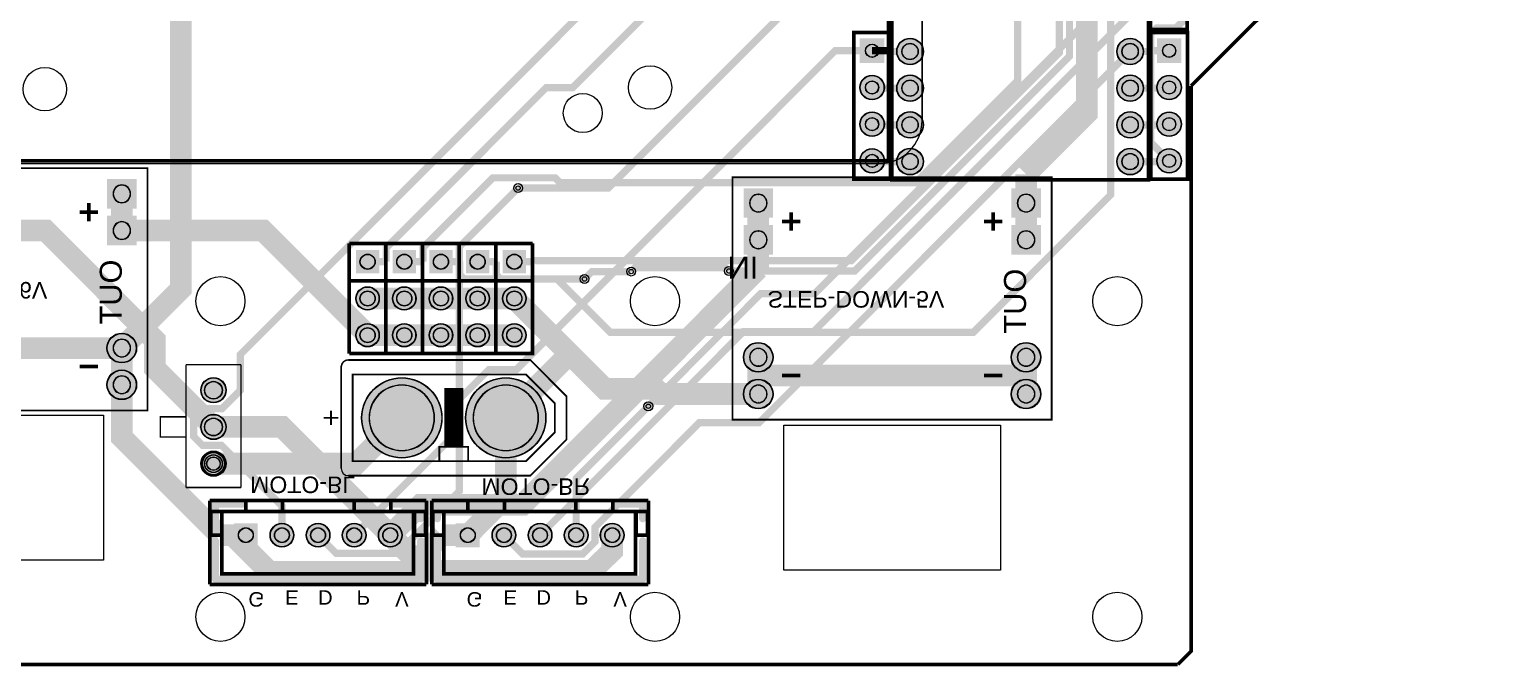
# Model space of a CAD drawing. Header units: millimetres. Extents: x -30 to 143, y -58 to 65.
# Drawn here: x 28.2 to 130.6, y -58.1 to -14 of the extents above; entities that cross this region are included whole.
import ezdxf

# ---------------------------------------------------------------- set-up
doc = ezdxf.new("R2010")
doc.units = ezdxf.units.MM
for name, color, linetype, true_color in [('BoardOutLine', 7, 'Continuous', 0xff00ff), ('BottomLayer', 7, 'Continuous', 0x0000ff), ('BottomSilkLayer', 7, 'Continuous', 0x66cc33), ('BottomSolderMaskLayer', 7, 'Continuous', 0xaa00ff), ('Document', 7, 'Continuous', 0xffffff), ('Hole', 7, 'Continuous', 0x222222), ('Multi-Layer', 7, 'Continuous', 0xc0c0c0), ('TopLayer', 7, 'Continuous', 0xff0000), ('TopSilkLayer', 7, 'Continuous', 0xffcc00), ('TopSolderMaskLayer', 7, 'Continuous', 0x800080)]:
    doc.layers.add(name, color=color, linetype=linetype, true_color=true_color)
doc.styles.get("Standard").update_dxf_attribs({"font": 'arial.ttf'})

msp = doc.modelspace()

# ---------------------------------------------------------------- hatches: boundary and pattern name
at = {"layer": 'BottomSolderMaskLayer'}
for points in [[(85.64, -14.63), (87.34, -14.63), (87.34, -16.33), (85.64, -16.33)], [(88.19, -15.53, 1), (90.04, -15.53, 1)], [(103.43, -15.53, 1), (105.28, -15.53, 1)], [(106.21, -14.63), (107.91, -14.63), (107.91, -16.33), (106.21, -16.33)], [(85.64, -18.02, 1), (87.34, -18.02, 1)], [(88.19, -18.07, 1), (90.04, -18.07, 1)], [(103.43, -18.07, 1), (105.28, -18.07, 1)], [(106.21, -18.02, 1), (107.91, -18.02, 1)], [(85.64, -20.56, 1), (87.34, -20.56, 1)], [(88.19, -20.61, 1), (90.04, -20.61, 1)], [(103.43, -20.61, 1), (105.28, -20.61, 1)], [(106.21, -20.56, 1), (107.91, -20.56, 1)], [(85.64, -23.1, 1), (87.34, -23.1, 1)], [(88.19, -23.15, 1), (90.04, -23.15, 1)], [(103.43, -23.15, 1), (105.28, -23.15, 1)], [(106.21, -23.1, 1), (107.91, -23.1, 1)], [(33.52, -26.41), (35.57, -26.41), (35.57, -24.36), (33.52, -24.36)], [(77.59, -27.04), (79.64, -27.04), (79.64, -24.99), (77.59, -24.99)], [(96.13, -27.04), (98.18, -27.04), (98.18, -24.99), (96.13, -24.99)], [(33.52, -28.95), (35.57, -28.95), (35.57, -26.9), (33.52, -26.9)], [(77.59, -29.58), (79.64, -29.58), (79.64, -27.53), (77.59, -27.53)], [(96.13, -29.58), (98.18, -29.58), (98.18, -27.53), (96.13, -27.53)], [(52.37, -29.27), (52.37, -30.89), (50.75, -30.89), (50.75, -29.27)], [(54.91, -29.27), (54.91, -30.89), (53.29, -30.89), (53.29, -29.27)], [(57.45, -29.27), (57.45, -30.89), (55.83, -30.89), (55.83, -29.27)], [(59.99, -29.27), (59.99, -30.89), (58.37, -30.89), (58.37, -29.27)], [(62.53, -29.27), (62.53, -30.89), (60.91, -30.89), (60.91, -29.27)], [(50.75, -32.62, 1), (52.37, -32.62, 1)], [(53.29, -32.62, 1), (54.91, -32.62, 1)], [(55.83, -32.62, 1), (57.45, -32.62, 1)], [(58.37, -32.62, 1), (59.99, -32.62, 1)], [(60.91, -32.62, 1), (62.53, -32.62, 1)], [(50.75, -35.16, 1), (52.37, -35.16, 1)], [(53.29, -35.16, 1), (54.91, -35.16, 1)], [(55.83, -35.16, 1), (57.45, -35.16, 1)], [(58.37, -35.16, 1), (59.99, -35.16, 1)], [(60.91, -35.16, 1), (62.53, -35.16, 1)], [(33.52, -36.05, 1), (35.57, -36.05, 1)], [(77.59, -36.69, 1), (79.64, -36.69, 1)], [(96.13, -36.69, 1), (98.18, -36.69, 1)], [(33.52, -38.59, 1), (35.57, -38.59, 1)], [(40.02, -38.97, 1), (41.77, -38.97, 1)], [(51.15, -40.88, 1), (56.71, -40.88, 1)], [(58.35, -40.88, 1), (63.91, -40.88, 1)], [(77.59, -39.23, 1), (79.64, -39.23, 1)], [(96.13, -39.23, 1), (98.18, -39.23, 1)], [(40.02, -41.51, 1), (41.77, -41.51, 1)], [(40.02, -44.05, 1), (41.77, -44.05, 1)], [(40.11, -44.05, 1), (41.68, -44.05, 1)], [(42.31, -49.83), (43.96, -49.83), (43.96, -48.18), (42.31, -48.18)], [(44.81, -49, 1), (46.46, -49, 1)], [(47.31, -49, 1), (48.96, -49, 1)], [(49.81, -49, 1), (51.46, -49, 1)], [(52.31, -49, 1), (53.96, -49, 1)], [(59.32, -49.83), (57.67, -49.83), (57.67, -48.18), (59.32, -48.18)], [(60.17, -49, 1), (61.82, -49, 1)], [(62.67, -49, 1), (64.32, -49, 1)], [(65.17, -49, 1), (66.82, -49, 1)], [(67.67, -49, 1), (69.32, -49, 1)]]:
    msp.add_hatch(color=256, dxfattribs=at).paths.add_polyline_path(points)
at = {"layer": 'Document'}
for points in [[(50.23, -36.83), (50.2, -36.83), (50.16, -36.83), (50.13, -36.84), (50.09, -36.84), (50.06, -36.85), (50.03, -36.86), (50, -36.88), (49.97, -36.89), (49.94, -36.91), (49.91, -36.93), (49.88, -36.95), (49.85, -36.98), (49.83, -37), (49.81, -37.03), (49.79, -37.05), (49.77, -37.08), (49.75, -37.11), (49.73, -37.14), (49.72, -37.17), (49.71, -37.21), (49.7, -37.24), (49.69, -37.27), (49.68, -37.31), (49.68, -37.34), (49.68, -37.38), (49.68, -37.44), (49.78, -37.44), (49.78, -37.38), (49.78, -37.35), (49.78, -37.31), (49.79, -37.28), (49.8, -37.25), (49.81, -37.23), (49.82, -37.2), (49.83, -37.17), (49.85, -37.14), (49.86, -37.12), (49.88, -37.09), (49.9, -37.07), (49.92, -37.05), (49.95, -37.03), (49.97, -37.01), (50, -36.99), (50.02, -36.98), (50.05, -36.96), (50.08, -36.95), (50.11, -36.94), (50.14, -36.94), (50.17, -36.93), (50.2, -36.93), (50.23, -36.93)], [(50.24, -36.93), (62.81, -36.93), (65.28, -39.4), (65.28, -42.36), (62.81, -44.83), (50.26, -44.83), (50.26, -44.93), (62.85, -44.93), (65.38, -42.4), (65.38, -39.36), (62.85, -36.83), (50.24, -36.83)], [(49.78, -37.45), (49.78, -44.36), (49.78, -44.39), (49.78, -44.42), (49.79, -44.45), (49.8, -44.48), (49.81, -44.51), (49.82, -44.54), (49.83, -44.57), (49.85, -44.6), (49.87, -44.63), (49.89, -44.65), (49.91, -44.68), (49.93, -44.7), (49.95, -44.72), (49.98, -44.74), (50.01, -44.76), (50.03, -44.77), (50.06, -44.79), (50.09, -44.8), (50.12, -44.81), (50.15, -44.82), (50.19, -44.82), (50.22, -44.82), (50.25, -44.83), (50.25, -44.93), (50.22, -44.92), (50.18, -44.92), (50.15, -44.92), (50.11, -44.91), (50.08, -44.9), (50.05, -44.89), (50.02, -44.88), (49.99, -44.86), (49.96, -44.84), (49.93, -44.83), (49.9, -44.8), (49.87, -44.78), (49.85, -44.76), (49.82, -44.73), (49.8, -44.71), (49.78, -44.68), (49.76, -44.65), (49.75, -44.62), (49.73, -44.59), (49.72, -44.56), (49.71, -44.53), (49.7, -44.49), (49.69, -44.46), (49.68, -44.42), (49.68, -44.39), (49.68, -44.36), (49.68, -37.45)], [(50.59, -37.94), (62.51, -37.94), (64.47, -39.9), (64.47, -41.86), (62.51, -43.82), (62.44, -43.82), (62.44, -43.94), (62.54, -43.94), (62.61, -43.87), (64.58, -41.9), (64.58, -39.87), (62.54, -37.83), (61.97, -37.83), (61.96, -37.82), (50.59, -37.82), (50.56, -37.82), (50.53, -37.82), (50.47, -37.88), (50.47, -37.92), (50.47, -43.88), (50.53, -43.94), (62.43, -43.94), (62.43, -43.82), (50.58, -43.82), (50.58, -37.94)], [(41.27, -47.86), (41.27, -47.1), (42.93, -47.1), (42.95, -47.09), (42.97, -47.09), (42.99, -47.08), (43.01, -47.08), (43.04, -47.07), (43.06, -47.06), (43.07, -47.04), (43.09, -47.03), (43.11, -47.01), (43.12, -46.99), (43.14, -46.98), (43.15, -46.96), (43.16, -46.93), (43.16, -46.91), (43.17, -46.89), (43.17, -46.87), (43.17, -46.85), (43.17, -46.82), (43.17, -46.8), (43.16, -46.78), (43.16, -46.76), (43.15, -46.73), (43.14, -46.71), (43.12, -46.7), (43.11, -46.68), (43.09, -46.66), (43.07, -46.65), (43.06, -46.63), (43.04, -46.62), (43.01, -46.61), (42.99, -46.61), (42.97, -46.6), (42.95, -46.6), (42.93, -46.6), (41.02, -46.6), (41, -46.6), (40.97, -46.6), (40.95, -46.6), (40.93, -46.61), (40.91, -46.62), (40.89, -46.63), (40.87, -46.65), (40.85, -46.66), (40.84, -46.68), (40.82, -46.69), (40.81, -46.71), (40.8, -46.73), (40.79, -46.75), (40.78, -46.78), (40.77, -46.8), (40.77, -46.82), (40.77, -46.85), (40.77, -47.86), (40.77, -47.88), (40.77, -47.91), (40.78, -47.93), (40.79, -47.95), (40.8, -47.97), (40.81, -47.99), (40.82, -48.01), (40.84, -48.03), (40.85, -48.04), (40.87, -48.06), (40.89, -48.07), (40.91, -48.08), (40.93, -48.09), (40.95, -48.1), (40.97, -48.1), (41, -48.11), (41.02, -48.11), (41.04, -48.11), (41.07, -48.1), (41.09, -48.1), (41.11, -48.09), (41.13, -48.08), (41.15, -48.07), (41.17, -48.06), (41.19, -48.04), (41.2, -48.03), (41.22, -48.01), (41.23, -47.99), (41.24, -47.97), (41.25, -47.95), (41.26, -47.93), (41.27, -47.91), (41.27, -47.88), (41.27, -47.86)], [(55.49, -47.86), (55.49, -46.85), (55.49, -46.82), (55.49, -46.8), (55.48, -46.78), (55.48, -46.75), (55.47, -46.73), (55.46, -46.71), (55.44, -46.69), (55.43, -46.68), (55.41, -46.66), (55.39, -46.65), (55.38, -46.63), (55.36, -46.62), (55.33, -46.61), (55.31, -46.6), (55.29, -46.6), (55.27, -46.6), (55.24, -46.6), (53.34, -46.6), (53.32, -46.6), (53.29, -46.6), (53.27, -46.61), (53.25, -46.61), (53.23, -46.62), (53.21, -46.63), (53.19, -46.65), (53.17, -46.66), (53.16, -46.68), (53.14, -46.7), (53.13, -46.71), (53.12, -46.73), (53.11, -46.76), (53.1, -46.78), (53.1, -46.8), (53.09, -46.82), (53.09, -46.85), (53.09, -46.87), (53.1, -46.89), (53.1, -46.91), (53.11, -46.93), (53.12, -46.96), (53.13, -46.98), (53.14, -46.99), (53.16, -47.01), (53.17, -47.03), (53.19, -47.04), (53.21, -47.06), (53.23, -47.07), (53.25, -47.08), (53.27, -47.08), (53.29, -47.09), (53.32, -47.09), (53.34, -47.1), (54.99, -47.1), (54.99, -47.86), (55, -47.88), (55, -47.91), (55, -47.93), (55.01, -47.95), (55.02, -47.97), (55.03, -47.99), (55.05, -48.01), (55.06, -48.03), (55.08, -48.04), (55.09, -48.06), (55.11, -48.07), (55.13, -48.08), (55.15, -48.09), (55.18, -48.1), (55.2, -48.1), (55.22, -48.11), (55.24, -48.11), (55.27, -48.11), (55.29, -48.1), (55.31, -48.1), (55.33, -48.09), (55.35, -48.08), (55.37, -48.07), (55.39, -48.06), (55.41, -48.04), (55.43, -48.03), (55.44, -48.01), (55.46, -47.99), (55.47, -47.97), (55.48, -47.95), (55.48, -47.93), (55.49, -47.91), (55.49, -47.88), (55.49, -47.86)], [(56.64, -47.86), (56.64, -47.1), (58.29, -47.1), (58.32, -47.09), (58.34, -47.09), (58.36, -47.08), (58.38, -47.08), (58.4, -47.07), (58.42, -47.06), (58.44, -47.04), (58.46, -47.03), (58.48, -47.01), (58.49, -46.99), (58.5, -46.98), (58.51, -46.96), (58.52, -46.93), (58.53, -46.91), (58.54, -46.89), (58.54, -46.87), (58.54, -46.85), (58.54, -46.82), (58.54, -46.8), (58.53, -46.78), (58.52, -46.76), (58.51, -46.73), (58.5, -46.71), (58.49, -46.7), (58.48, -46.68), (58.46, -46.66), (58.44, -46.65), (58.42, -46.63), (58.4, -46.62), (58.38, -46.61), (58.36, -46.61), (58.34, -46.6), (58.32, -46.6), (58.29, -46.6), (56.39, -46.6), (56.36, -46.6), (56.34, -46.6), (56.32, -46.6), (56.3, -46.61), (56.28, -46.62), (56.26, -46.63), (56.24, -46.65), (56.22, -46.66), (56.2, -46.68), (56.19, -46.69), (56.17, -46.71), (56.16, -46.73), (56.15, -46.75), (56.15, -46.78), (56.14, -46.8), (56.14, -46.82), (56.14, -46.85), (56.14, -47.86), (56.14, -47.88), (56.14, -47.91), (56.15, -47.93), (56.15, -47.95), (56.16, -47.97), (56.18, -47.99), (56.19, -48.01), (56.2, -48.03), (56.22, -48.04), (56.24, -48.06), (56.26, -48.07), (56.28, -48.08), (56.3, -48.09), (56.32, -48.1), (56.34, -48.1), (56.36, -48.11), (56.39, -48.11), (56.41, -48.11), (56.43, -48.1), (56.46, -48.1), (56.48, -48.09), (56.5, -48.08), (56.52, -48.07), (56.54, -48.06), (56.55, -48.04), (56.57, -48.03), (56.59, -48.01), (56.6, -47.99), (56.61, -47.97), (56.62, -47.95), (56.63, -47.93), (56.63, -47.91), (56.64, -47.88), (56.64, -47.86)], [(70.86, -47.86), (70.86, -46.85), (70.86, -46.82), (70.86, -46.8), (70.85, -46.78), (70.84, -46.75), (70.83, -46.73), (70.82, -46.71), (70.81, -46.69), (70.8, -46.68), (70.78, -46.66), (70.76, -46.65), (70.74, -46.63), (70.72, -46.62), (70.7, -46.61), (70.68, -46.6), (70.66, -46.6), (70.63, -46.6), (70.61, -46.6), (68.71, -46.6), (68.68, -46.6), (68.66, -46.6), (68.64, -46.61), (68.62, -46.61), (68.6, -46.62), (68.58, -46.63), (68.56, -46.65), (68.54, -46.66), (68.52, -46.68), (68.51, -46.7), (68.5, -46.71), (68.48, -46.73), (68.48, -46.76), (68.47, -46.78), (68.46, -46.8), (68.46, -46.82), (68.46, -46.85), (68.46, -46.87), (68.46, -46.89), (68.47, -46.91), (68.48, -46.93), (68.48, -46.96), (68.5, -46.98), (68.51, -46.99), (68.52, -47.01), (68.54, -47.03), (68.56, -47.04), (68.58, -47.06), (68.6, -47.07), (68.62, -47.08), (68.64, -47.08), (68.66, -47.09), (68.68, -47.09), (68.71, -47.1), (70.36, -47.1), (70.36, -47.86), (70.36, -47.88), (70.37, -47.91), (70.37, -47.93), (70.38, -47.95), (70.39, -47.97), (70.4, -47.99), (70.41, -48.01), (70.43, -48.03), (70.44, -48.04), (70.46, -48.06), (70.48, -48.07), (70.5, -48.08), (70.52, -48.09), (70.54, -48.1), (70.57, -48.1), (70.59, -48.11), (70.61, -48.11), (70.63, -48.11), (70.66, -48.1), (70.68, -48.1), (70.7, -48.09), (70.72, -48.08), (70.74, -48.07), (70.76, -48.06), (70.78, -48.04), (70.79, -48.03), (70.81, -48.01), (70.82, -47.99), (70.83, -47.97), (70.84, -47.95), (70.85, -47.93), (70.86, -47.91), (70.86, -47.88), (70.86, -47.86)], [(40.77, -49.39), (40.77, -52.05), (40.77, -52.08), (40.77, -52.1), (40.78, -52.12), (40.79, -52.14), (40.8, -52.16), (40.81, -52.18), (40.82, -52.2), (40.84, -52.22), (40.85, -52.24), (40.87, -52.25), (40.89, -52.26), (40.91, -52.28), (40.93, -52.29), (40.95, -52.29), (40.97, -52.3), (41, -52.3), (41.02, -52.3), (55.24, -52.3), (55.27, -52.3), (55.29, -52.3), (55.31, -52.29), (55.33, -52.29), (55.36, -52.28), (55.38, -52.26), (55.39, -52.25), (55.41, -52.24), (55.43, -52.22), (55.44, -52.2), (55.46, -52.18), (55.47, -52.16), (55.48, -52.14), (55.48, -52.12), (55.49, -52.1), (55.49, -52.08), (55.49, -52.05), (55.49, -49.39), (55.49, -49.36), (55.49, -49.34), (55.48, -49.32), (55.48, -49.3), (55.47, -49.27), (55.46, -49.25), (55.44, -49.24), (55.43, -49.22), (55.41, -49.2), (55.39, -49.19), (55.37, -49.17), (55.35, -49.16), (55.33, -49.15), (55.31, -49.15), (55.29, -49.14), (55.27, -49.14), (55.24, -49.14), (55.22, -49.14), (55.2, -49.14), (55.18, -49.15), (55.15, -49.15), (55.13, -49.16), (55.11, -49.17), (55.09, -49.19), (55.08, -49.2), (55.06, -49.22), (55.05, -49.24), (55.03, -49.25), (55.02, -49.27), (55.01, -49.3), (55, -49.32), (55, -49.34), (55, -49.36), (54.99, -49.39), (54.99, -51.8), (41.27, -51.8), (41.27, -49.39), (41.27, -49.36), (41.27, -49.34), (41.26, -49.32), (41.25, -49.3), (41.24, -49.27), (41.23, -49.25), (41.22, -49.24), (41.2, -49.22), (41.19, -49.2), (41.17, -49.19), (41.15, -49.17), (41.13, -49.16), (41.11, -49.15), (41.09, -49.15), (41.07, -49.14), (41.04, -49.14), (41.02, -49.14), (41, -49.14), (40.97, -49.14), (40.95, -49.15), (40.93, -49.15), (40.91, -49.16), (40.89, -49.17), (40.87, -49.19), (40.85, -49.2), (40.84, -49.22), (40.82, -49.24), (40.81, -49.25), (40.8, -49.27), (40.79, -49.3), (40.78, -49.32), (40.77, -49.34), (40.77, -49.36), (40.77, -49.39)], [(56.14, -49.39), (56.14, -52.05), (56.14, -52.08), (56.14, -52.1), (56.15, -52.12), (56.15, -52.14), (56.16, -52.16), (56.17, -52.18), (56.19, -52.2), (56.2, -52.22), (56.22, -52.24), (56.24, -52.25), (56.26, -52.26), (56.28, -52.28), (56.3, -52.29), (56.32, -52.29), (56.34, -52.3), (56.36, -52.3), (56.39, -52.3), (70.61, -52.3), (70.63, -52.3), (70.66, -52.3), (70.68, -52.29), (70.7, -52.29), (70.72, -52.28), (70.74, -52.26), (70.76, -52.25), (70.78, -52.24), (70.8, -52.22), (70.81, -52.2), (70.82, -52.18), (70.83, -52.16), (70.84, -52.14), (70.85, -52.12), (70.86, -52.1), (70.86, -52.08), (70.86, -52.05), (70.86, -49.39), (70.86, -49.36), (70.86, -49.34), (70.85, -49.32), (70.84, -49.3), (70.83, -49.27), (70.82, -49.25), (70.81, -49.24), (70.79, -49.22), (70.78, -49.2), (70.76, -49.19), (70.74, -49.17), (70.72, -49.16), (70.7, -49.15), (70.68, -49.15), (70.66, -49.14), (70.63, -49.14), (70.61, -49.14), (70.59, -49.14), (70.57, -49.14), (70.54, -49.15), (70.52, -49.15), (70.5, -49.16), (70.48, -49.17), (70.46, -49.19), (70.44, -49.2), (70.43, -49.22), (70.41, -49.24), (70.4, -49.25), (70.39, -49.27), (70.38, -49.3), (70.37, -49.32), (70.37, -49.34), (70.36, -49.36), (70.36, -49.39), (70.36, -51.8), (56.64, -51.8), (56.64, -49.39), (56.64, -49.36), (56.63, -49.34), (56.63, -49.32), (56.62, -49.3), (56.61, -49.27), (56.6, -49.25), (56.59, -49.24), (56.57, -49.22), (56.55, -49.2), (56.54, -49.19), (56.52, -49.17), (56.5, -49.16), (56.48, -49.15), (56.46, -49.15), (56.43, -49.14), (56.41, -49.14), (56.39, -49.14), (56.36, -49.14), (56.34, -49.14), (56.32, -49.15), (56.3, -49.15), (56.28, -49.16), (56.26, -49.17), (56.24, -49.19), (56.22, -49.2), (56.2, -49.22), (56.19, -49.24), (56.18, -49.25), (56.16, -49.27), (56.15, -49.3), (56.15, -49.32), (56.14, -49.34), (56.14, -49.36), (56.14, -49.39)]]:
    msp.add_hatch(color=256, dxfattribs=at).paths.add_polyline_path(points)
at = {"layer": 'Multi-Layer'}
for points in [[(85.66, -14.65), (87.31, -14.65), (87.31, -16.3), (85.66, -16.3)], [(88.22, -15.53, 1), (90.02, -15.53, 1)], [(103.46, -15.53, 1), (105.26, -15.53, 1)], [(106.23, -14.65), (107.89, -14.65), (107.89, -16.3), (106.23, -16.3)], [(85.66, -18.02, 1), (87.31, -18.02, 1)], [(88.22, -18.07, 1), (90.02, -18.07, 1)], [(103.46, -18.07, 1), (105.26, -18.07, 1)], [(106.23, -18.02, 1), (107.89, -18.02, 1)], [(85.66, -20.56, 1), (87.31, -20.56, 1)], [(88.22, -20.61, 1), (90.02, -20.61, 1)], [(103.46, -20.61, 1), (105.26, -20.61, 1)], [(106.23, -20.56, 1), (107.89, -20.56, 1)], [(85.66, -23.1, 1), (87.31, -23.1, 1)], [(88.22, -23.15, 1), (90.02, -23.15, 1)], [(103.46, -23.15, 1), (105.26, -23.15, 1)], [(106.23, -23.1, 1), (107.89, -23.1, 1)], [(33.54, -26.38), (35.54, -26.38), (35.54, -24.38), (33.54, -24.38)], [(77.61, -27.02), (79.61, -27.02), (79.61, -25.02), (77.61, -25.02)], [(96.15, -27.02), (98.15, -27.02), (98.15, -25.02), (96.15, -25.02)], [(33.54, -28.92), (35.54, -28.92), (35.54, -26.92), (33.54, -26.92)], [(77.61, -29.56), (79.61, -29.56), (79.61, -27.56), (77.61, -27.56)], [(96.15, -29.56), (98.15, -29.56), (98.15, -27.56), (96.15, -27.56)], [(52.35, -29.29), (52.35, -30.87), (50.77, -30.87), (50.77, -29.29)], [(54.89, -29.29), (54.89, -30.87), (53.31, -30.87), (53.31, -29.29)], [(57.43, -29.29), (57.43, -30.87), (55.85, -30.87), (55.85, -29.29)], [(59.97, -29.29), (59.97, -30.87), (58.39, -30.87), (58.39, -29.29)], [(62.51, -29.29), (62.51, -30.87), (60.93, -30.87), (60.93, -29.29)], [(50.77, -32.62, 1), (52.35, -32.62, 1)], [(53.31, -32.62, 1), (54.89, -32.62, 1)], [(55.85, -32.62, 1), (57.43, -32.62, 1)], [(58.39, -32.62, 1), (59.97, -32.62, 1)], [(60.93, -32.62, 1), (62.51, -32.62, 1)], [(50.77, -35.16, 1), (52.35, -35.16, 1)], [(53.31, -35.16, 1), (54.89, -35.16, 1)], [(55.85, -35.16, 1), (57.43, -35.16, 1)], [(58.39, -35.16, 1), (59.97, -35.16, 1)], [(60.93, -35.16, 1), (62.51, -35.16, 1)], [(33.54, -36.05, 1), (35.54, -36.05, 1)], [(77.61, -36.69, 1), (79.61, -36.69, 1)], [(96.15, -36.69, 1), (98.15, -36.69, 1)], [(33.54, -38.59, 1), (35.54, -38.59, 1)], [(40.04, -38.97, 1), (41.74, -38.97, 1)], [(51.17, -40.88, 1), (56.69, -40.88, 1)], [(58.37, -40.88, 1), (63.89, -40.88, 1)], [(77.61, -39.23, 1), (79.61, -39.23, 1)], [(96.15, -39.23, 1), (98.15, -39.23, 1)], [(40.04, -41.51, 1), (41.74, -41.51, 1)], [(40.04, -44.05, 1), (41.74, -44.05, 1)], [(40.13, -44.05, 1), (41.66, -44.05, 1)], [(42.33, -49.8), (43.93, -49.8), (43.93, -48.2), (42.33, -48.2)], [(44.83, -49, 1), (46.43, -49, 1)], [(47.33, -49, 1), (48.93, -49, 1)], [(49.83, -49, 1), (51.43, -49, 1)], [(52.33, -49, 1), (53.93, -49, 1)], [(59.3, -49.8), (57.7, -49.8), (57.7, -48.2), (59.3, -48.2)], [(60.2, -49, 1), (61.8, -49, 1)], [(62.7, -49, 1), (64.3, -49, 1)], [(65.2, -49, 1), (66.8, -49, 1)], [(67.7, -49, 1), (69.3, -49, 1)]]:
    msp.add_hatch(color=256, dxfattribs=at).paths.add_polyline_path(points)
at = {"layer": 'TopSolderMaskLayer'}
for points in [[(85.64, -14.63), (87.34, -14.63), (87.34, -16.33), (85.64, -16.33)], [(88.19, -15.53, 1), (90.04, -15.53, 1)], [(103.43, -15.53, 1), (105.28, -15.53, 1)], [(106.21, -14.63), (107.91, -14.63), (107.91, -16.33), (106.21, -16.33)], [(85.64, -18.02, 1), (87.34, -18.02, 1)], [(88.19, -18.07, 1), (90.04, -18.07, 1)], [(103.43, -18.07, 1), (105.28, -18.07, 1)], [(106.21, -18.02, 1), (107.91, -18.02, 1)], [(85.64, -20.56, 1), (87.34, -20.56, 1)], [(88.19, -20.61, 1), (90.04, -20.61, 1)], [(103.43, -20.61, 1), (105.28, -20.61, 1)], [(106.21, -20.56, 1), (107.91, -20.56, 1)], [(85.64, -23.1, 1), (87.34, -23.1, 1)], [(88.19, -23.15, 1), (90.04, -23.15, 1)], [(103.43, -23.15, 1), (105.28, -23.15, 1)], [(106.21, -23.1, 1), (107.91, -23.1, 1)], [(33.52, -26.41), (35.57, -26.41), (35.57, -24.36), (33.52, -24.36)], [(77.59, -27.04), (79.64, -27.04), (79.64, -24.99), (77.59, -24.99)], [(96.13, -27.04), (98.18, -27.04), (98.18, -24.99), (96.13, -24.99)], [(33.52, -28.95), (35.57, -28.95), (35.57, -26.9), (33.52, -26.9)], [(77.59, -29.58), (79.64, -29.58), (79.64, -27.53), (77.59, -27.53)], [(96.13, -29.58), (98.18, -29.58), (98.18, -27.53), (96.13, -27.53)], [(52.37, -29.27), (52.37, -30.89), (50.75, -30.89), (50.75, -29.27)], [(54.91, -29.27), (54.91, -30.89), (53.29, -30.89), (53.29, -29.27)], [(57.45, -29.27), (57.45, -30.89), (55.83, -30.89), (55.83, -29.27)], [(59.99, -29.27), (59.99, -30.89), (58.37, -30.89), (58.37, -29.27)], [(62.53, -29.27), (62.53, -30.89), (60.91, -30.89), (60.91, -29.27)], [(50.75, -32.62, 1), (52.37, -32.62, 1)], [(53.29, -32.62, 1), (54.91, -32.62, 1)], [(55.83, -32.62, 1), (57.45, -32.62, 1)], [(58.37, -32.62, 1), (59.99, -32.62, 1)], [(60.91, -32.62, 1), (62.53, -32.62, 1)], [(50.75, -35.16, 1), (52.37, -35.16, 1)], [(53.29, -35.16, 1), (54.91, -35.16, 1)], [(55.83, -35.16, 1), (57.45, -35.16, 1)], [(58.37, -35.16, 1), (59.99, -35.16, 1)], [(60.91, -35.16, 1), (62.53, -35.16, 1)], [(33.52, -36.05, 1), (35.57, -36.05, 1)], [(77.59, -36.69, 1), (79.64, -36.69, 1)], [(96.13, -36.69, 1), (98.18, -36.69, 1)], [(33.52, -38.59, 1), (35.57, -38.59, 1)], [(40.02, -38.97, 1), (41.77, -38.97, 1)], [(51.15, -40.88, 1), (56.71, -40.88, 1)], [(58.35, -40.88, 1), (63.91, -40.88, 1)], [(77.59, -39.23, 1), (79.64, -39.23, 1)], [(96.13, -39.23, 1), (98.18, -39.23, 1)], [(40.02, -41.51, 1), (41.77, -41.51, 1)], [(40.02, -44.05, 1), (41.77, -44.05, 1)], [(40.11, -44.05, 1), (41.68, -44.05, 1)], [(42.31, -49.83), (43.96, -49.83), (43.96, -48.18), (42.31, -48.18)], [(44.81, -49, 1), (46.46, -49, 1)], [(47.31, -49, 1), (48.96, -49, 1)], [(49.81, -49, 1), (51.46, -49, 1)], [(52.31, -49, 1), (53.96, -49, 1)], [(59.32, -49.83), (57.67, -49.83), (57.67, -48.18), (59.32, -48.18)], [(60.17, -49, 1), (61.82, -49, 1)], [(62.67, -49, 1), (64.32, -49, 1)], [(65.17, -49, 1), (66.82, -49, 1)], [(67.67, -49, 1), (69.32, -49, 1)]]:
    msp.add_hatch(color=256, dxfattribs=at).paths.add_polyline_path(points)

# ---------------------------------------------------------------- linework, layer by layer
at = {"layer": 'BoardOutLine', "const_width": 0.254}
for points in [[(113.64, -13.04), (113.46, -13.04), (108.58, -17.91)], [(108.58, -17.91), (108.58, -56.91)], [(108.58, -56.91), (108.58, -57.03), (107.67, -57.94)], [(107.66, -57.95), (25.8, -57.95), (5.66, -57.95)]]:
    msp.add_lwpolyline(points, dxfattribs=at)
at = {"layer": 'BottomLayer'}
for points, const_width in [([(104.36, 27.65), (96.57, 19.86), (96.57, -17.55), (89.51, -24.61), (64.89, -24.61), (64.55, -24.27), (60.23, -24.27), (55.39, -29.11), (55.39, -30.08)], 0.5), ([(34.54, -36.05), (38.64, -31.95), (38.64, -6.88), (51.18, 5.66), (51.18, 26.43)], 1.5), ([(104.36, 25.11), (103.76, 25.11), (99.45, 20.8), (99.45, -15.63), (85.06, -30.01), (63.08, -30.01), (63.01, -30.08)], 0.5), ([(97.15, -24.02), (101.37, -19.81), (101.37, 21.02), (101.34, 21.06)], 1.5), ([(104.36, 7.33), (103.01, 5.98), (103.01, -25.45), (93.5, -34.96), (68.36, -34.96), (64.67, -31.27), (60.77, -31.27), (60.47, -30.97), (60.47, -30.08)], 0.5), ([(76.58, -30.72), (85.28, -30.72), (100.16, -15.85), (100.16, 4.79)], 0.5), ([(86.49, -10.01), (69.23, -10.01), (42.75, -36.5), (42.75, -38.97), (41.48, -40.24), (40.29, -40.24), (39.52, -41.01), (39.52, -42.17), (40.13, -42.78), (41.44, -42.78), (45.63, -46.97), (45.63, -49)], 0.5), ([(130.3, -10.9), (128.6, -12.61), (108.83, -12.61), (107.53, -13.91), (106.19, -13.91), (105.79, -14.31), (105.79, -21.83), (107.06, -23.1)], 0.5), ([(97.15, -26.02), (97.15, -24.02)], 1.5), ([(34.54, -27.92), (34.54, -25.38)], 1.5), ([(48.13, -49), (49.39, -50.26), (53.61, -50.26), (57.91, -45.96), (57.91, -29.05), (61.98, -24.98)], 0.5), ([(78.61, -28.56), (78.61, -26.02)], 1.5), ([(97.15, -28.56), (97.15, -26.02)], 1.5), ([(54.1, -30.08), (55.39, -30.08)], 0.5), ([(59.18, -30.08), (60.47, -30.08)], 0.5), ([(61.72, -30.08), (63.01, -30.08)], 0.5), ([(69.81, -30.76), (67.09, -30.76), (66.58, -31.27)], 0.5), ([(61.72, -32.62), (65.55, -36.45)], 1.5), ([(34.54, -38.59), (34.54, -36.05)], 1.5), ([(61.13, -40.88), (65.55, -36.45)], 1.5), ([(78.61, -39.23), (71.85, -39.23), (71.5, -38.87), (67.97, -38.87), (65.55, -36.45)], 1.5), ([(78.61, -36.69), (78.61, -37.96)], 1.5), ([(97.15, -36.69), (97.15, -37.96)], 1.5), ([(41.33, -49), (34.54, -42.22), (34.54, -38.59)], 1.5), ([(78.61, -37.96), (78.61, -39.23)], 1.5), ([(97.15, -37.96), (78.61, -37.96)], 1.5), ([(97.15, -37.96), (97.15, -39.23)], 1.5), ([(71, -40.08), (66, -45.08), (66, -49)], 0.5), ([(40.89, -41.51), (45.64, -41.51), (53.13, -49)], 1.5), ([(61.13, -40.88), (61.13, -46.37), (58.5, -49)], 1.5), ([(42.23, -49), (41.33, -49)], 1.5), ([(42.23, -49), (44.77, -51.54), (54.16, -51.54), (56.7, -49)], 1.5), ([(43.13, -49), (42.23, -49)], 1.5), ([(58.5, -49), (56.7, -49)], 1.5)]:
    msp.add_lwpolyline(points, dxfattribs=dict(at, const_width=const_width))
at = {"layer": 'BottomSilkLayer'}
for points, const_width in [([(87.63, -23.1), (12.63, -23.1), (12.63, -13.1), (87.63, -13.1), (87.63, -23.1)], 0.254), ([(14.22, -40.37), (36.32, -40.37), (36.32, -23.6), (14.22, -23.6), (14.22, -40.37)], 0.127), ([(76.83, -41), (98.93, -41), (98.93, -24.24), (76.83, -24.24), (76.83, -41)], 0.127), ([(64.53, -39.88), (64.53, -41.88), (62.53, -43.88), (58.53, -43.88), (56.53, -43.88), (50.53, -43.88), (50.53, -37.88), (62.53, -37.88), (64.53, -39.88)], 0.127), ([(43.12, -47.35), (45.66, -47.35), (45.66, -46.59), (43.12, -46.59), (43.12, -47.35)], 0.254), ([(50.62, -47.35), (53.16, -47.35), (53.16, -46.59), (50.62, -46.59), (50.62, -47.35)], 0.254), ([(58.49, -47.35), (61.03, -47.35), (61.03, -46.59), (58.49, -46.59), (58.49, -47.35)], 0.254), ([(65.99, -47.35), (68.53, -47.35), (68.53, -46.59), (65.99, -46.59), (65.99, -47.35)], 0.254), ([(40.71, -49), (41.47, -49), (41.47, -47.35), (40.71, -47.35), (40.71, -49)], 0.254), ([(41.47, -51.67), (54.74, -51.67), (54.74, -47.35), (41.47, -47.35), (41.47, -51.67)], 0.254), ([(54.8, -49), (55.56, -49), (55.56, -47.35), (54.8, -47.35), (54.8, -49)], 0.254), ([(56.07, -49), (56.84, -49), (56.84, -47.35), (56.07, -47.35), (56.07, -49)], 0.254), ([(56.84, -51.67), (70.1, -51.67), (70.1, -47.35), (56.84, -47.35), (56.84, -51.67)], 0.254), ([(70.16, -49), (70.93, -49), (70.93, -47.35), (70.16, -47.35), (70.16, -49)], 0.254)]:
    msp.add_lwpolyline(points, close=True, dxfattribs=dict(at, const_width=const_width))
for points, const_width in [([(31.62, -26.65), (32.89, -26.65)], 0.254), ([(32.26, -26.02), (32.26, -27.29)], 0.254), ([(80.9, -26.65), (80.9, -27.92)], 0.254), ([(94.87, -26.65), (94.87, -27.92)], 0.254), ([(80.26, -27.29), (81.53, -27.29)], 0.254), ([(94.23, -27.29), (95.5, -27.29)], 0.254), ([(50.23, -44.88), (62.83, -44.88), (65.33, -42.38), (65.33, -39.38), (62.83, -36.88), (50.23, -36.88)], 0.127), ([(32.89, -37.32), (31.62, -37.32)], 0.254), ([(49.73, -37.38), (49.73, -44.38)], 0.127), ([(81.53, -37.96), (80.26, -37.96)], 0.254), ([(95.5, -37.96), (94.23, -37.96)], 0.254), ([(58.13, -42.88), (58.13, -38.88), (58.03, -38.88), (57.93, -38.88), (57.83, -38.88), (57.73, -38.88), (57.63, -38.88), (57.53, -38.88), (57.43, -38.88), (57.33, -38.88), (57.23, -38.88), (57.13, -38.88), (57.03, -38.88), (56.93, -38.88), (56.93, -42.88)], 0.127), ([(57.03, -42.88), (57.03, -38.88)], 0.127), ([(57.13, -42.88), (57.13, -38.88)], 0.127), ([(57.23, -42.88), (57.23, -38.88)], 0.127), ([(57.33, -42.88), (57.33, -38.88)], 0.127), ([(57.43, -42.88), (57.43, -38.88)], 0.127), ([(57.53, -42.88), (57.53, -38.88)], 0.127), ([(57.63, -42.88), (57.63, -38.88)], 0.127), ([(57.73, -42.88), (57.73, -38.88)], 0.127), ([(57.83, -42.88), (57.83, -38.88)], 0.127), ([(57.93, -42.88), (57.93, -38.88)], 0.127), ([(58.03, -42.88), (58.03, -38.88)], 0.127), ([(49.53, -40.88), (48.53, -40.88)], 0.127), ([(49.03, -40.38), (49.03, -41.38)], 0.127), ([(58.53, -43.88), (58.53, -42.88), (58.13, -42.88), (58.03, -42.88), (57.93, -42.88), (57.83, -42.88), (57.73, -42.88), (57.63, -42.88), (57.53, -42.88), (57.43, -42.88), (57.33, -42.88), (57.23, -42.88), (57.13, -42.88), (57.03, -42.88), (56.93, -42.88), (56.53, -42.88), (56.53, -43.88)], 0.127), ([(40.63, -46.6), (55.63, -46.6)], 0.254), ([(40.63, -52.4), (40.63, -46.6)], 0.254), ([(55.63, -52.4), (55.63, -46.6)], 0.254), ([(56, -46.6), (71, -46.6)], 0.254), ([(56, -52.4), (56, -46.6)], 0.254), ([(71, -52.4), (71, -46.6)], 0.254), ([(40.63, -52.4), (55.63, -52.4)], 0.254), ([(56, -52.4), (71, -52.4)], 0.254)]:
    msp.add_lwpolyline(points, dxfattribs=dict(at, const_width=const_width))
for centre, start, end in [((50.23, -37.38), 90, 180), ((50.23, -44.38), 180, 270)]:
    msp.add_arc(centre, 0.5, start, end, dxfattribs=at)
at = {"layer": 'BottomSolderMaskLayer'}
for points in [[(34.55, -24.77), (34.54, -24.77)], [(78.62, -25.4), (78.61, -25.4)], [(97.16, -25.4), (97.15, -25.4)], [(34.55, -26), (34.54, -26)], [(34.55, -27.31), (34.54, -27.31)], [(78.62, -26.63), (78.61, -26.63)], [(97.16, -26.63), (97.15, -26.63)], [(34.55, -28.54), (34.54, -28.54)], [(78.62, -27.94), (78.61, -27.94)], [(97.16, -27.94), (97.15, -27.94)], [(78.62, -29.17), (78.61, -29.17)], [(97.16, -29.17), (97.15, -29.17)], [(34.55, -35.43), (34.54, -35.43)], [(34.55, -36.67), (34.54, -36.67)], [(78.62, -36.07), (78.61, -36.07)], [(97.16, -36.07), (97.15, -36.07)], [(78.62, -37.3), (78.61, -37.3)], [(97.16, -37.3), (97.15, -37.3)], [(34.55, -37.97), (34.54, -37.97)], [(53.93, -38.61), (53.93, -38.61)], [(61.13, -38.61), (61.13, -38.61)], [(78.62, -38.61), (78.61, -38.61)], [(97.16, -38.61), (97.15, -38.61)], [(34.55, -39.21), (34.54, -39.21)], [(78.62, -39.84), (78.61, -39.84)], [(97.16, -39.84), (97.15, -39.84)], [(53.93, -43.15), (53.93, -43.15)], [(61.13, -43.15), (61.13, -43.15)]]:
    msp.add_lwpolyline(points, close=True, dxfattribs=at)
for centre, radius in [((86.49, -15.48), 0.458), ((89.12, -15.53), 0.925), ((89.12, -15.53), 0.566), ((104.36, -15.53), 0.925), ((104.36, -15.53), 0.566), ((107.06, -15.48), 0.458), ((86.49, -18.02), 0.851), ((89.12, -18.07), 0.925), ((104.36, -18.07), 0.925), ((107.06, -18.02), 0.851), ((86.49, -18.02), 0.458), ((89.12, -18.07), 0.566), ((104.36, -18.07), 0.566), ((107.06, -18.02), 0.458), ((86.49, -20.56), 0.851), ((86.49, -20.56), 0.458), ((89.12, -20.61), 0.925), ((89.12, -20.61), 0.566), ((104.36, -20.61), 0.925), ((104.36, -20.61), 0.566), ((107.06, -20.56), 0.851), ((107.06, -20.56), 0.458), ((86.49, -23.1), 0.851), ((89.12, -23.15), 0.925), ((104.36, -23.15), 0.925), ((107.06, -23.1), 0.851), ((86.49, -23.1), 0.458), ((89.12, -23.15), 0.566), ((104.36, -23.15), 0.566), ((107.06, -23.1), 0.458), ((51.56, -30.08), 0.526), ((54.1, -30.08), 0.526), ((56.64, -30.08), 0.526), ((59.18, -30.08), 0.526), ((61.72, -30.08), 0.526), ((51.56, -32.62), 0.813), ((51.56, -32.62), 0.526), ((54.1, -32.62), 0.813), ((54.1, -32.62), 0.526), ((56.64, -32.62), 0.813), ((56.64, -32.62), 0.526), ((59.18, -32.62), 0.813), ((59.18, -32.62), 0.526), ((61.72, -32.62), 0.813), ((61.72, -32.62), 0.526), ((51.56, -35.16), 0.813), ((51.56, -35.16), 0.526), ((54.1, -35.16), 0.813), ((54.1, -35.16), 0.526), ((56.64, -35.16), 0.813), ((56.64, -35.16), 0.526), ((59.18, -35.16), 0.813), ((59.18, -35.16), 0.526), ((61.72, -35.16), 0.813), ((61.72, -35.16), 0.526), ((34.54, -36.05), 1.03), ((78.61, -36.69), 1.03), ((97.15, -36.69), 1.03), ((34.54, -38.59), 1.03), ((40.89, -38.97), 0.875), ((40.89, -38.97), 0.618), ((53.93, -40.88), 2.78), ((61.13, -40.88), 2.78), ((78.61, -39.23), 1.03), ((97.15, -39.23), 1.03), ((40.89, -41.51), 0.875), ((40.89, -41.51), 0.618), ((40.89, -44.05), 0.875), ((40.89, -44.05), 0.787), ((40.89, -44.05), 0.618), ((40.89, -44.05), 0.472), ((43.13, -49), 0.516), ((45.63, -49), 0.825), ((45.63, -49), 0.516), ((48.13, -49), 0.825), ((48.13, -49), 0.516), ((50.63, -49), 0.825), ((50.63, -49), 0.516), ((53.13, -49), 0.825), ((53.13, -49), 0.516), ((58.5, -49), 0.516), ((61, -49), 0.825), ((61, -49), 0.516), ((63.5, -49), 0.825), ((63.5, -49), 0.516), ((66, -49), 0.825), ((66, -49), 0.516), ((68.5, -49), 0.825), ((68.5, -49), 0.516)]:
    msp.add_circle(centre, radius, dxfattribs=at)
for centre, radius, start, end in [((34.55, -25.38), 0.615, 450, 270), ((34.54, -25.38), 0.615, 270, 450), ((78.62, -26.02), 0.615, 450, 270), ((78.61, -26.02), 0.615, 270, 450), ((97.16, -26.02), 0.615, 450, 270), ((97.15, -26.02), 0.615, 270, 450), ((34.55, -27.92), 0.615, 450, 270), ((34.54, -27.92), 0.615, 270, 450), ((78.62, -28.56), 0.615, 450, 270), ((78.61, -28.56), 0.615, 270, 450), ((97.16, -28.56), 0.615, 450, 270), ((97.15, -28.56), 0.615, 270, 450), ((34.55, -36.05), 0.615, 450, 270), ((34.54, -36.05), 0.615, 270, 450), ((78.62, -36.69), 0.615, 450, 270), ((78.61, -36.69), 0.615, 270, 450), ((97.16, -36.69), 0.615, 450, 270), ((97.15, -36.69), 0.615, 270, 450), ((34.55, -38.59), 0.615, 450, 270), ((34.54, -38.59), 0.615, 270, 450), ((53.93, -40.88), 2.27, 90, 270), ((53.93, -40.88), 2.27, 270, 90), ((61.13, -40.88), 2.27, 90, 270), ((61.13, -40.88), 2.27, 270, 90), ((78.62, -39.23), 0.615, 450, 270), ((78.61, -39.23), 0.615, 270, 450), ((97.16, -39.23), 0.615, 450, 270), ((97.15, -39.23), 0.615, 270, 450)]:
    msp.add_arc(centre, radius, start, end, dxfattribs=at)
at = {"layer": 'Hole'}
for centre in [(61.98, -24.98), (69.81, -30.76), (76.58, -30.72), (66.58, -31.27), (71, -40.08)]:
    msp.add_circle(centre, 0.153, dxfattribs=at)
at = {"layer": 'Multi-Layer'}
for points in [[(34.55, -24.78), (34.54, -24.78)], [(78.62, -25.42), (78.61, -25.42)], [(97.16, -25.42), (97.15, -25.42)], [(34.55, -25.98), (34.54, -25.98)], [(78.62, -26.62), (78.61, -26.62)], [(97.16, -26.62), (97.15, -26.62)], [(34.55, -27.32), (34.54, -27.32)], [(34.55, -28.52), (34.54, -28.52)], [(78.62, -27.96), (78.61, -27.96)], [(97.16, -27.96), (97.15, -27.96)], [(78.62, -29.16), (78.61, -29.16)], [(97.16, -29.16), (97.15, -29.16)], [(34.55, -35.45), (34.54, -35.45)], [(34.55, -36.65), (34.54, -36.65)], [(78.62, -36.09), (78.61, -36.09)], [(97.16, -36.09), (97.15, -36.09)], [(78.62, -37.28), (78.61, -37.28)], [(97.16, -37.28), (97.15, -37.28)], [(34.55, -37.99), (34.54, -37.99)], [(53.93, -38.63), (53.93, -38.63)], [(61.13, -38.63), (61.13, -38.63)], [(78.62, -38.63), (78.61, -38.63)], [(97.16, -38.63), (97.15, -38.63)], [(34.55, -39.19), (34.54, -39.19)], [(78.62, -39.82), (78.61, -39.82)], [(97.16, -39.82), (97.15, -39.82)], [(18.29, -50.72), (18.29, -40.69), (33.27, -40.69), (33.27, -50.72), (18.29, -50.72)], [(80.39, -51.42), (80.39, -41.38), (95.38, -41.38), (95.38, -51.42), (80.39, -51.42)], [(53.93, -43.13), (53.93, -43.13)], [(61.13, -43.13), (61.13, -43.13)]]:
    msp.add_lwpolyline(points, close=True, dxfattribs=at)
for centre, radius in [((86.49, -15.48), 0.445), ((89.12, -15.53), 0.9), ((89.12, -15.53), 0.55), ((104.36, -15.53), 0.9), ((104.36, -15.53), 0.55), ((107.06, -15.48), 0.445), ((29.21, -18.14), 1.5), ((71.12, -18.02), 1.5), ((86.49, -18.02), 0.826), ((89.12, -18.07), 0.9), ((104.36, -18.07), 0.9), ((107.06, -18.02), 0.826), ((86.49, -18.02), 0.445), ((89.12, -18.07), 0.55), ((104.36, -18.07), 0.55), ((107.06, -18.02), 0.445), ((66.46, -19.79), 1.35), ((86.49, -20.56), 0.826), ((86.49, -20.56), 0.445), ((89.12, -20.61), 0.9), ((89.12, -20.61), 0.55), ((104.36, -20.61), 0.9), ((104.36, -20.61), 0.55), ((107.06, -20.56), 0.826), ((107.06, -20.56), 0.445), ((86.49, -23.1), 0.826), ((89.12, -23.15), 0.9), ((104.36, -23.15), 0.9), ((107.06, -23.1), 0.826), ((86.49, -23.1), 0.445), ((89.12, -23.15), 0.55), ((104.36, -23.15), 0.55), ((107.06, -23.1), 0.445), ((61.98, -24.98), 0.305), ((51.56, -30.08), 0.51), ((54.1, -30.08), 0.51), ((56.64, -30.08), 0.51), ((59.18, -30.08), 0.51), ((61.72, -30.08), 0.51), ((69.81, -30.76), 0.305), ((76.58, -30.72), 0.305), ((41.37, -32.81), 1.7), ((66.58, -31.27), 0.305), ((71.46, -32.81), 1.7), ((103.47, -32.81), 1.7), ((51.56, -32.62), 0.787), ((51.56, -32.62), 0.51), ((54.1, -32.62), 0.787), ((54.1, -32.62), 0.51), ((56.64, -32.62), 0.787), ((56.64, -32.62), 0.51), ((59.18, -32.62), 0.787), ((59.18, -32.62), 0.51), ((61.72, -32.62), 0.787), ((61.72, -32.62), 0.51), ((51.56, -35.16), 0.787), ((51.56, -35.16), 0.51), ((54.1, -35.16), 0.787), ((54.1, -35.16), 0.51), ((56.64, -35.16), 0.787), ((56.64, -35.16), 0.51), ((59.18, -35.16), 0.787), ((59.18, -35.16), 0.51), ((61.72, -35.16), 0.787), ((61.72, -35.16), 0.51), ((34.54, -36.05), 1), ((78.61, -36.69), 1), ((97.15, -36.69), 1), ((34.54, -38.59), 1), ((40.89, -38.97), 0.85), ((40.89, -38.97), 0.6), ((53.93, -40.88), 2.76), ((61.13, -40.88), 2.76), ((78.61, -39.23), 1), ((97.15, -39.23), 1), ((71, -40.08), 0.305), ((40.89, -41.51), 0.85), ((40.89, -41.51), 0.6), ((40.89, -44.05), 0.85), ((40.89, -44.05), 0.762), ((40.89, -44.05), 0.6), ((40.89, -44.05), 0.457), ((43.13, -49), 0.5), ((45.63, -49), 0.8), ((45.63, -49), 0.5), ((48.13, -49), 0.8), ((48.13, -49), 0.5), ((50.63, -49), 0.8), ((50.63, -49), 0.5), ((53.13, -49), 0.8), ((53.13, -49), 0.5), ((58.5, -49), 0.5), ((61, -49), 0.8), ((61, -49), 0.5), ((63.5, -49), 0.8), ((63.5, -49), 0.5), ((66, -49), 0.8), ((66, -49), 0.5), ((68.5, -49), 0.8), ((68.5, -49), 0.5), ((41.37, -54.65), 1.7), ((71.46, -54.65), 1.7), ((103.47, -54.65), 1.7)]:
    msp.add_circle(centre, radius, dxfattribs=at)
for centre, radius, start, end in [((34.55, -25.38), 0.6, 450, 270), ((34.54, -25.38), 0.6, 270, 450), ((78.62, -26.02), 0.6, 450, 270), ((78.61, -26.02), 0.6, 270, 450), ((97.16, -26.02), 0.6, 450, 270), ((97.15, -26.02), 0.6, 270, 450), ((34.55, -27.92), 0.6, 450, 270), ((34.54, -27.92), 0.6, 270, 450), ((78.62, -28.56), 0.6, 450, 270), ((78.61, -28.56), 0.6, 270, 450), ((97.16, -28.56), 0.6, 450, 270), ((97.15, -28.56), 0.6, 270, 450), ((34.55, -36.05), 0.6, 450, 270), ((34.54, -36.05), 0.6, 270, 450), ((78.62, -36.69), 0.6, 450, 270), ((78.61, -36.69), 0.6, 270, 450), ((97.16, -36.69), 0.6, 450, 270), ((97.15, -36.69), 0.6, 270, 450), ((34.55, -38.59), 0.6, 450, 270), ((34.54, -38.59), 0.6, 270, 450), ((53.93, -40.88), 2.25, 90, 270), ((53.93, -40.88), 2.25, 270, 90), ((61.13, -40.88), 2.25, 90, 270), ((61.13, -40.88), 2.25, 270, 90), ((78.62, -39.23), 0.6, 450, 270), ((78.61, -39.23), 0.6, 270, 450), ((97.16, -39.23), 0.6, 450, 270), ((97.15, -39.23), 0.6, 270, 450)]:
    msp.add_arc(centre, radius, start, end, dxfattribs=at)
at = {"layer": 'TopLayer'}
for points, const_width in [([(52.85, -30.08), (52.85, -29.11), (63.92, -18.04), (65.76, -18.04), (86.49, 2.69)], 0.5), ([(104.36, -10.45), (82.53, -32.28), (78.79, -32.28), (71, -40.08)], 0.5), ([(87.04, -12.99), (80.22, -12.99), (68.23, -24.98), (61.98, -24.98)], 0.5), ([(104.36, -12.99), (82.44, -34.91), (77.59, -34.91), (63.5, -49)], 0.5), ([(86.49, -15.48), (83.93, -15.48), (61.87, -37.54), (59.96, -37.54), (57.53, -39.97), (57.53, -42.11), (50.63, -49)], 0.5), ([(104.36, -15.53), (78.68, -41.21), (74.54, -41.21), (67.3, -48.45), (67.3, -49.46), (66.46, -50.3), (62.29, -50.3), (61, -49)], 0.5), ([(87.12, -15.48), (86.49, -15.48)], 0.5), ([(87.12, -15.48), (87.81, -15.48)], 0.5), ([(89.12, -15.53), (87.87, -15.53), (87.81, -15.48)], 0.5), ([(104.36, -15.53), (105.68, -15.53), (105.73, -15.48)], 0.5), ([(107.06, -15.48), (105.73, -15.48)], 0.5), ([(89.12, -18.07), (86.54, -18.07), (86.49, -18.02)], 0.5), ([(104.36, -18.07), (107, -18.07), (107.06, -18.02)], 0.5), ([(89.12, -20.61), (86.54, -20.61), (86.49, -20.56)], 0.5), ([(104.36, -20.61), (107, -20.61), (107.06, -20.56)], 0.5), ([(89.12, -23.15), (86.54, -23.15), (86.49, -23.1)], 0.5), ([(104.36, -23.15), (107, -23.15), (107.06, -23.1)], 0.5), ([(16, -27.92), (29.27, -27.92), (36.84, -35.5), (36.84, -37.46), (40.89, -41.51)], 1.5), ([(51.56, -35.16), (44.32, -27.92), (34.54, -27.92)], 1.5), ([(78.61, -28.56), (78.61, -30.56)], 1.5), ([(51.56, -30.08), (52.85, -30.08)], 0.5), ([(53.13, -49), (55.25, -46.89), (62.28, -46.89), (78.61, -30.56)], 1.5), ([(56.64, -30.08), (57.93, -30.08)], 0.5), ([(66.58, -31.27), (58.23, -31.27), (57.93, -30.97), (57.93, -30.08)], 0.5), ([(69.81, -30.76), (70.07, -30.5), (76.35, -30.5), (76.58, -30.72)], 0.5), ([(51.56, -32.62), (54.1, -32.62)], 1.5), ([(56.64, -32.62), (54.1, -32.62)], 1.5), ([(59.18, -32.62), (56.64, -32.62)], 1.5), ([(61.72, -32.62), (59.18, -32.62)], 1.5), ([(54.1, -35.16), (51.56, -35.16)], 1.5), ([(56.64, -35.16), (54.1, -35.16)], 1.5), ([(59.18, -35.16), (56.64, -35.16)], 1.5), ([(61.72, -35.16), (59.18, -35.16)], 1.5), ([(34.54, -36.05), (16, -36.05)], 1.5), ([(40.89, -44.05), (50.76, -44.05), (53.93, -40.88)], 1.5), ([(68.5, -49), (68.5, -50.08), (67.11, -51.46), (55.59, -51.46), (53.13, -49)], 1.5)]:
    msp.add_lwpolyline(points, dxfattribs=dict(at, const_width=const_width))
at = {"layer": 'TopSilkLayer'}
for points, const_width in [([(105.63, 36.54), (105.63, -24.42), (87.85, -24.42), (87.85, 36.54), (105.61, 36.54)], 0.254), ([(89.96, 29.71), (89.96, -20.29)], 0.1), ([(86.96, -23.29), (7.96, -23.29)], 0.1), ([(52.83, -28.81), (52.83, -36.43), (50.29, -36.43)], 0.254), ([(50.29, -28.81), (50.29, -36.43)], 0.254), ([(52.83, -28.81), (50.29, -28.81)], 0.254), ([(55.37, -28.81), (55.37, -36.43), (52.83, -36.43)], 0.254), ([(52.83, -28.81), (52.83, -36.43)], 0.254), ([(55.37, -28.81), (52.83, -28.81)], 0.254), ([(57.91, -28.81), (57.91, -36.43), (55.37, -36.43)], 0.254), ([(55.37, -28.81), (55.37, -36.43)], 0.254), ([(57.91, -28.81), (55.37, -28.81)], 0.254), ([(60.45, -28.81), (60.45, -36.43), (57.91, -36.43)], 0.254), ([(57.91, -28.81), (57.91, -36.43)], 0.254), ([(60.45, -28.81), (57.91, -28.81)], 0.254), ([(62.99, -28.81), (62.99, -36.43), (60.45, -36.43)], 0.254), ([(60.45, -28.81), (60.45, -36.43)], 0.254), ([(62.99, -28.81), (60.45, -28.81)], 0.254), ([(52.83, -31.4), (50.29, -31.4)], 0.254), ([(55.37, -31.4), (52.83, -31.4)], 0.254), ([(57.91, -31.4), (55.37, -31.4)], 0.254), ([(60.45, -31.4), (57.91, -31.4)], 0.254), ([(62.99, -31.4), (60.45, -31.4)], 0.254), ([(38.99, -45.7), (38.99, -37.2)], 0.1), ([(42.79, -37.2), (38.99, -37.2)], 0.1), ([(42.79, -45.7), (42.79, -37.2)], 0.1), ([(42.79, -45.7), (38.99, -45.7)], 0.1)]:
    msp.add_lwpolyline(points, dxfattribs=dict(at, const_width=const_width))
for points, const_width in [([(105.76, -14.01), (105.76, 11.39), (108.3, 11.39), (108.3, -14.01), (105.76, -14.01)], 0.254), ([(85.22, -14.21), (87.76, -14.21), (87.76, -24.37), (85.22, -24.37), (85.22, -14.21)], 0.254), ([(105.79, -14.21), (108.33, -14.21), (108.33, -24.37), (105.79, -24.37), (105.79, -14.21)], 0.254), ([(38.99, -42.21), (37.21, -42.21), (37.21, -40.81), (38.99, -40.81), (38.99, -42.21)], 0.1)]:
    msp.add_lwpolyline(points, close=True, dxfattribs=dict(at, const_width=const_width))
msp.add_arc((86.96, -20.29), 3, 270, 0, dxfattribs=at)
at = {"layer": 'TopSolderMaskLayer'}
for points in [[(34.55, -24.77), (34.54, -24.77)], [(78.62, -25.4), (78.61, -25.4)], [(97.16, -25.4), (97.15, -25.4)], [(34.55, -26), (34.54, -26)], [(34.55, -27.31), (34.54, -27.31)], [(78.62, -26.63), (78.61, -26.63)], [(97.16, -26.63), (97.15, -26.63)], [(34.55, -28.54), (34.54, -28.54)], [(78.62, -27.94), (78.61, -27.94)], [(97.16, -27.94), (97.15, -27.94)], [(78.62, -29.17), (78.61, -29.17)], [(97.16, -29.17), (97.15, -29.17)], [(34.55, -35.43), (34.54, -35.43)], [(34.55, -36.67), (34.54, -36.67)], [(78.62, -36.07), (78.61, -36.07)], [(97.16, -36.07), (97.15, -36.07)], [(78.62, -37.3), (78.61, -37.3)], [(97.16, -37.3), (97.15, -37.3)], [(34.55, -37.97), (34.54, -37.97)], [(53.93, -38.61), (53.93, -38.61)], [(61.13, -38.61), (61.13, -38.61)], [(78.62, -38.61), (78.61, -38.61)], [(97.16, -38.61), (97.15, -38.61)], [(34.55, -39.21), (34.54, -39.21)], [(78.62, -39.84), (78.61, -39.84)], [(97.16, -39.84), (97.15, -39.84)], [(53.93, -43.15), (53.93, -43.15)], [(61.13, -43.15), (61.13, -43.15)]]:
    msp.add_lwpolyline(points, close=True, dxfattribs=at)
for centre, radius in [((86.49, -15.48), 0.458), ((89.12, -15.53), 0.925), ((89.12, -15.53), 0.566), ((104.36, -15.53), 0.925), ((104.36, -15.53), 0.566), ((107.06, -15.48), 0.458), ((86.49, -18.02), 0.851), ((89.12, -18.07), 0.925), ((104.36, -18.07), 0.925), ((107.06, -18.02), 0.851), ((86.49, -18.02), 0.458), ((89.12, -18.07), 0.566), ((104.36, -18.07), 0.566), ((107.06, -18.02), 0.458), ((86.49, -20.56), 0.851), ((86.49, -20.56), 0.458), ((89.12, -20.61), 0.925), ((89.12, -20.61), 0.566), ((104.36, -20.61), 0.925), ((104.36, -20.61), 0.566), ((107.06, -20.56), 0.851), ((107.06, -20.56), 0.458), ((86.49, -23.1), 0.851), ((89.12, -23.15), 0.925), ((104.36, -23.15), 0.925), ((107.06, -23.1), 0.851), ((86.49, -23.1), 0.458), ((89.12, -23.15), 0.566), ((104.36, -23.15), 0.566), ((107.06, -23.1), 0.458), ((51.56, -30.08), 0.526), ((54.1, -30.08), 0.526), ((56.64, -30.08), 0.526), ((59.18, -30.08), 0.526), ((61.72, -30.08), 0.526), ((51.56, -32.62), 0.813), ((51.56, -32.62), 0.526), ((54.1, -32.62), 0.813), ((54.1, -32.62), 0.526), ((56.64, -32.62), 0.813), ((56.64, -32.62), 0.526), ((59.18, -32.62), 0.813), ((59.18, -32.62), 0.526), ((61.72, -32.62), 0.813), ((61.72, -32.62), 0.526), ((51.56, -35.16), 0.813), ((51.56, -35.16), 0.526), ((54.1, -35.16), 0.813), ((54.1, -35.16), 0.526), ((56.64, -35.16), 0.813), ((56.64, -35.16), 0.526), ((59.18, -35.16), 0.813), ((59.18, -35.16), 0.526), ((61.72, -35.16), 0.813), ((61.72, -35.16), 0.526), ((34.54, -36.05), 1.03), ((78.61, -36.69), 1.03), ((97.15, -36.69), 1.03), ((34.54, -38.59), 1.03), ((40.89, -38.97), 0.875), ((40.89, -38.97), 0.618), ((53.93, -40.88), 2.78), ((61.13, -40.88), 2.78), ((78.61, -39.23), 1.03), ((97.15, -39.23), 1.03), ((40.89, -41.51), 0.875), ((40.89, -41.51), 0.618), ((40.89, -44.05), 0.875), ((40.89, -44.05), 0.787), ((40.89, -44.05), 0.618), ((40.89, -44.05), 0.472), ((43.13, -49), 0.516), ((45.63, -49), 0.825), ((45.63, -49), 0.516), ((48.13, -49), 0.825), ((48.13, -49), 0.516), ((50.63, -49), 0.825), ((50.63, -49), 0.516), ((53.13, -49), 0.825), ((53.13, -49), 0.516), ((58.5, -49), 0.516), ((61, -49), 0.825), ((61, -49), 0.516), ((63.5, -49), 0.825), ((63.5, -49), 0.516), ((66, -49), 0.825), ((66, -49), 0.516), ((68.5, -49), 0.825), ((68.5, -49), 0.516)]:
    msp.add_circle(centre, radius, dxfattribs=at)
for centre, radius, start, end in [((34.55, -25.38), 0.615, 450, 270), ((34.54, -25.38), 0.615, 270, 450), ((78.62, -26.02), 0.615, 450, 270), ((78.61, -26.02), 0.615, 270, 450), ((97.16, -26.02), 0.615, 450, 270), ((97.15, -26.02), 0.615, 270, 450), ((34.55, -27.92), 0.615, 450, 270), ((34.54, -27.92), 0.615, 270, 450), ((78.62, -28.56), 0.615, 450, 270), ((78.61, -28.56), 0.615, 270, 450), ((97.16, -28.56), 0.615, 450, 270), ((97.15, -28.56), 0.615, 270, 450), ((34.55, -36.05), 0.615, 450, 270), ((34.54, -36.05), 0.615, 270, 450), ((78.62, -36.69), 0.615, 450, 270), ((78.61, -36.69), 0.615, 270, 450), ((97.16, -36.69), 0.615, 450, 270), ((97.15, -36.69), 0.615, 270, 450), ((34.55, -38.59), 0.615, 450, 270), ((34.54, -38.59), 0.615, 270, 450), ((53.93, -40.88), 2.27, 90, 270), ((53.93, -40.88), 2.27, 270, 90), ((61.13, -40.88), 2.27, 90, 270), ((61.13, -40.88), 2.27, 270, 90), ((78.62, -39.23), 0.615, 450, 270), ((78.61, -39.23), 0.615, 270, 450), ((97.16, -39.23), 0.615, 450, 270), ((97.15, -39.23), 0.615, 270, 450)]:
    msp.add_arc(centre, radius, start, end, dxfattribs=at)

# ---------------------------------------------------------------- texts
at = {"layer": 'BottomSilkLayer', "text_generation_flag": 2}
for s, height, rotation, p in [('OUT', 1.524, 90, (34.54, -29.93)), ('OUT', 1.524, 90, (97.15, -30.56)), ('STEP-DOWN-6V', 1.143, 180, (17.14, -31.48)), ('STEP-DOWN-5V', 1.143, 180, (79.25, -32.11)), ('MOTO-BL', 1.143, 180, (43.43, -44.94)), ('MOTO-BR', 1.143, 180, (59.44, -45.07)), ('G', 1, 180, (43.31, -52.94)), ('E', 1, 180, (45.85, -52.81)), ('D', 1, 180, (48.13, -52.81)), ('P', 1, 180, (50.8, -52.81)), ('V', 1, 180, (53.47, -52.94)), ('G', 1, 180, (58.42, -52.94)), ('E', 1, 180, (60.96, -52.81)), ('D', 1, 180, (63.25, -52.81)), ('P', 1, 180, (65.91, -52.81)), ('V', 1, 180, (68.58, -52.94))]:
    msp.add_text(s, height=height, rotation=rotation, dxfattribs=at).set_placement(p)
msp.add_text('IN', height=1.524, dxfattribs=at).set_placement((78.61, -31.25))

doc.saveas('drawing.dxf')
